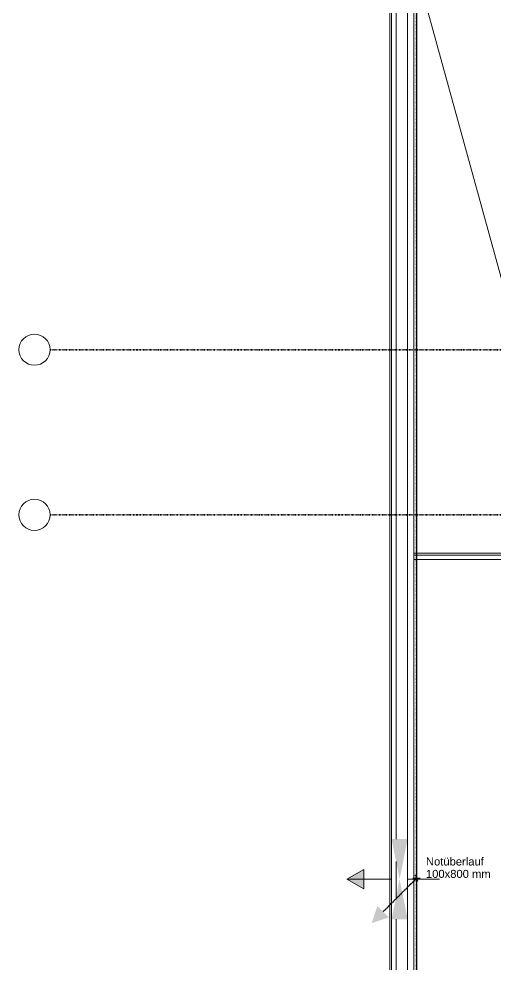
# Model space of a CAD drawing. Header units: metres. Extents: x -15638 to 29611, y -11908 to 29644.
# Drawn here: x -15446 to -10098, y 2594 to 13215 of the extents above; entities that cross this region are included whole.
import ezdxf
from ezdxf.enums import TextEntityAlignment as Align

# ---------------------------------------------------------------- set-up
doc = ezdxf.new("R2010")
doc.units = ezdxf.units.M
for name, pattern in [('ACAD_ISO08W100', [36, 24, -3, 6, -3]), ('Strich Punkt Mittel', [0.015875, 0.00635, -0.004763, 0, -0.004763]), ('Verdeckt', [0.003, 0.002, -0.001])]:
    doc.linetypes.add(name, pattern=pattern)
for name, color, linetype, lineweight in [('A-DETL-GENF_', 92, 'Continuous', 13), ('A-FLOR-HRAL', 11, 'Continuous', 5), ('A_Beschriftung_', 7, 'Continuous', 9), ('A_Decken', 8, 'Continuous', 13), ('A_Gelaender', 7, 'Continuous', 13), ('A_Raeume', 7, 'Continuous', 13), ('A_Raeume_', 7, 'Continuous', 5), ('A_Raster_', 1, 'Continuous', 9), ('A_Waende', 7, 'Continuous', 13), ('Text', 130, 'Continuous', 9)]:
    doc.layers.add(name, color=color, linetype=linetype, lineweight=lineweight)
doc.layers.add('E_ERDUNG', color=150, linetype='ACAD_ISO08W100', true_color=0x0f87ff)
doc.styles.add('Arial_2', font='arial.ttf', dxfattribs={"height": 0.09})
doc.styles.add('ET_LEGENDE - Wohnung$0$ROMANS', font='romans.shx', dxfattribs={"width": 0.6})

# ---------------------------------------------------------------- blocks, each defined once
blk = doc.blocks.new('*U754')
for p, q in [((0, 0), (445, 445)), ((48, 0), (-48, 0)), ((-18, 44), (18, -44))]:
    blk.add_line(p, q)
blk.add_solid([(368, 523), (600, 600), (523, 368)])
at = {"style": 'ET_LEGENDE - Wohnung$0$ROMANS', "width": 0.6, "flags": 1}
for tag, p in [('RAUMBUCHNUMMER', (0, -300)), ('ANLAGE', (0, -450))]:
    blk.add_attdef(tag, text='', height=100, dxfattribs=at).set_placement(p, align=Align.MIDDLE)
for tag, p in [('TEILANLAGE_NR', (0, -600)), ('KOMPONENTE', (0, -750)), ('KOMPONENTE_NR', (0, -900)), ('BEZEICHNUNG', (0, -1050)), ('TYP', (0, -1200)), ('HERSTELLER', (0, -1350)), ('MODEL', (0, -1500)), ('LEISTUNG_MAX', (0, -1650)), ('SPEZIFISCH_1', (0, -1800)), ('SPEZIFISCH_2', (0, -1950)), ('SPEZIFISCH_3', (0, -2100)), ('SPEZIFISCH_4', (0, -2250)), ('SPEZIFISCH_5', (0, -2400)), ('GEWERKE_CODE', (0, -2550)), ('LV_POS', (0, -2700)), ('ZAEHLER', (0, -2850)), ('PLATZHALTER_1', (0, -3000)), ('PLATZHALTER_2', (0, -3150)), ('PLATZHALTER_3', (0, -3300)), ('JOBLISTE_VDMA', (0, -3450)), ('ET_SPEZIFISCH_1', (0, -3600)), ('ET_SPEZIFISCH_2', (0, -3750)), ('ET_SPEZIFISCH_3', (0, -3900)), ('ET_SPEZIFISCH_4', (0, -4050)), ('ET_SPEZIFISCH_5', (0, -4200)), ('ET_SPEZIFISCH_6', (0, -4350)), ('ET_SPEZIFISCH_7', (0, -4500))]:
    blk.add_attdef(tag, text='', height=100, dxfattribs=at).set_placement(p, align=Align.MIDDLE_CENTER)
blk = doc.blocks.new('Geländer - Geländer-3410059-263_PP_03DG_BT1')
at = {"layer": 'A_Gelaender', "lineweight": 5}
blk.add_line((7.623, 84.679), (7.623, 70.778), dxfattribs=at)
blk = doc.blocks.new('Typ des oberen Holms - Oberer Geländerholm_Innen_-3410094-263_PP_03DG_BT1')
at = {"layer": 'A_Gelaender', "lineweight": 5}
for p, q in [((7.643, 70.798), (7.643, 87.838)), ((7.693, 87.788), (7.693, 74.745)), ((7.693, 74.495), (7.693, 74.095)), ((7.693, 73.845), (7.693, 70.848))]:
    blk.add_line(p, q, dxfattribs=at)
blk = doc.blocks.new('Typ des oberen Holms - Oberer Geländerholm_Innen_-V1-263_PP_03DG_BT1')
at = {"layer": 'A_Gelaender', "lineweight": 5}
for p, q in [((7.643, 70.798), (7.643, 87.838)), ((7.693, 74.745), (7.693, 87.788)), ((7.693, 74.095), (7.693, 74.495)), ((7.693, 70.848), (7.693, 73.845))]:
    blk.add_line(p, q, dxfattribs=at)
blk = doc.blocks.new('Geländer - Geländer-3757589-263_PP_03DG_BT1')
at = {"layer": 'A_Gelaender', "lineweight": 5}
for p in [(7.893, 77.937), (10.883, 77.957)]:
    blk.add_line(p, (7.893, 77.957), dxfattribs=at)
blk = doc.blocks.new('Typ des oberen Holms - Oberer Geländerholm_Innen_-3757592-263_PP_03DG_BT1')
at = {"layer": 'A_Gelaender', "lineweight": 5}
for p, q in [((7.893, 77.887), (7.893, 77.937)), ((7.893, 77.937), (10.883, 77.937)), ((10.883, 77.887), (7.893, 77.887))]:
    blk.add_line(p, q, dxfattribs=at)
blk = doc.blocks.new('Typ des oberen Holms - Oberer Geländerholm_Innen_-V9-263_PP_03DG_BT1')
at = {"layer": 'A_Gelaender', "lineweight": 5}
for p, q in [((7.893, 77.937), (7.893, 77.887)), ((7.893, 77.937), (10.883, 77.937)), ((7.893, 77.887), (10.883, 77.887))]:
    blk.add_line(p, q, dxfattribs=at)
blk = doc.blocks.new('Allg_Notueberlauf_rechteckig1 - Allg_Notueberlauf_rechteckig 100x600-10978595-263_PP_03DG_BT1')
at = {"layer": 'A-DETL-GENF_'}
blk.add_hatch(color=256, dxfattribs=at).paths.add_polyline_path([(42.992, 73.988), (43.183, 74.098), (42.992, 74.208)])
for p, q in [((42.992, 73.988), (42.992, 74.208)), ((42.992, 74.208), (43.183, 74.098)), ((42.143, 74.098), (42.503, 74.098)), ((42.683, 74.098), (43.183, 74.098)), ((43.183, 74.098), (42.992, 73.988))]:
    blk.add_line(p, q, dxfattribs=at)
blk = doc.blocks.new('Allg_WD_rechteckig - Bau-11864590-263_PP_03DG_BT1')
at = {"layer": 'A-DETL-GENF_'}
for points in [[(0.575, 0), (0.125, 0.09), (0.125, -0.09), (0.375, -0.04)], [(1.025, -0.04), (1.025, 0.09), (0.575, 0), (1.025, -0.09)]]:
    blk.add_hatch(color=256, dxfattribs=at).paths.add_polyline_path(points)
blk = doc.blocks.new('Raster - BS_Achse-112124-263_PP_03DG_BT1')
at = {"layer": 'A_Beschriftung_'}
blk.add_circle((0, 0), 0.0035, dxfattribs=at)
blk = doc.blocks.new('354354')
at = {"layer": 'A_Decken'}
blk.add_line((7.823, 84.871), (9.723, 77.957), dxfattribs=at)
at = {"layer": 'A_Raeume', "color": 8, "linetype": 'Verdeckt'}
for p, q in [((7.893, 87.588), (7.893, 77.937)), ((7.893, 77.887), (7.893, 71.048))]:
    blk.add_line(p, q, dxfattribs=at)
at = {"layer": 'A_Raeume_', "flags": 128}
for points in [[(10.883, 83.865), (10.883, 87.588), (7.893, 87.588), (7.893, 77.937), (10.883, 77.937), (10.883, 78.667), (8.883, 78.667), (8.883, 83.865)], [(10.883, 73.738), (10.883, 77.887), (7.893, 77.887), (7.893, 71.048), (24.793, 71.048), (24.793, 73.738), (21.691, 73.738), (21.691, 71.718), (16.491, 71.718), (16.491, 73.738)]]:
    blk.add_lwpolyline(points, close=True, dxfattribs=at)
at = {"layer": 'A_Raster_', "linetype": 'Strich Punkt Mittel', "lineweight": 35}
for p, q in [((7.923, 90.423), (7.923, 67.847)), ((48.122, 80.245), (3.807, 80.245)), ((48.122, 78.39), (3.807, 78.39))]:
    blk.add_line(p, q, dxfattribs=at)
at = {"layer": 'A_Waende'}
blk.add_line((7.823, 87.658), (7.823, 70.978), dxfattribs=at)
at = {"layer": 'A-DETL-GENF_'}
for name, p, rotation in [('Allg_WD_rechteckig - Bau-11864590-263_PP_03DG_BT1', (7.733, 74.87), 270), ('Allg_Notueberlauf_rechteckig1 - Allg_Notueberlauf_rechteckig 100x600-10978595-263_PP_03DG_BT1', (50.325, 148.393), 180)]:
    blk.add_blockref(name, p, dxfattribs=dict(at, rotation=rotation))
at = {"layer": 'A-FLOR-HRAL'}
for name in ['Geländer - Geländer-3410059-263_PP_03DG_BT1', 'Geländer - Geländer-3757589-263_PP_03DG_BT1']:
    blk.add_blockref(name, (0, 0), dxfattribs=at)
at = {"layer": 'A_Beschriftung_', "xscale": 49.99999999999998, "yscale": 49.99999999999998, "zscale": 49.99999999999998}
for p, rotation in [((3.632, 80.245), 89.99999999999991), ((3.632, 78.39), 89.99999999999989)]:
    blk.add_blockref('Raster - BS_Achse-112124-263_PP_03DG_BT1', p, dxfattribs=dict(at, rotation=rotation))
at = {"layer": 'A_Gelaender', "lineweight": 5}
for name in ['Typ des oberen Holms - Oberer Geländerholm_Innen_-3410094-263_PP_03DG_BT1', 'Typ des oberen Holms - Oberer Geländerholm_Innen_-V1-263_PP_03DG_BT1', 'Typ des oberen Holms - Oberer Geländerholm_Innen_-3757592-263_PP_03DG_BT1', 'Typ des oberen Holms - Oberer Geländerholm_Innen_-V9-263_PP_03DG_BT1']:
    blk.add_blockref(name, (0, 0), dxfattribs=at)
at = {"layer": 'Text', "color": 7, "char_height": 0.09, "attachment_point": 1, "style": 'Arial_2'}
for s, insert, width in [('Notüberlauf', (8.029, 74.539), 0.7616), ('100x800 mm', (8.029, 74.4), 0.86181)]:
    blk.add_mtext(s, dxfattribs=dict(at, insert=insert, width=width))

msp = doc.modelspace()

# ---------------------------------------------------------------- linework, layer by layer
at = {"color": 5}
msp.add_lwpolyline([(-10981, 16689), (-10981, 6097), (-10981, 331), (-6221, 331), (3979, 331), (13979, 331), (23499, 331), (23499, 811), (23499, 10811), (23499, 16811), (19348, 16811), (9348, 16811), (-981, 16811), (-10981, 16811), (-10981, 16689)], dxfattribs=at)

# ---------------------------------------------------------------- block references
at = {"xscale": 1000, "yscale": 1000, "zscale": 1000}
msp.add_blockref('354354', (-18904, -70747), dxfattribs=at)
at = {"layer": 'E_ERDUNG', "xscale": 0.8398080000000001, "yscale": 0.8398080000000001, "zscale": 0.8398080000000001, "rotation": 179.9999999999999}
msp.add_blockref('*U754', (-10981, 3558), dxfattribs=at)

doc.saveas('drawing.dxf')
